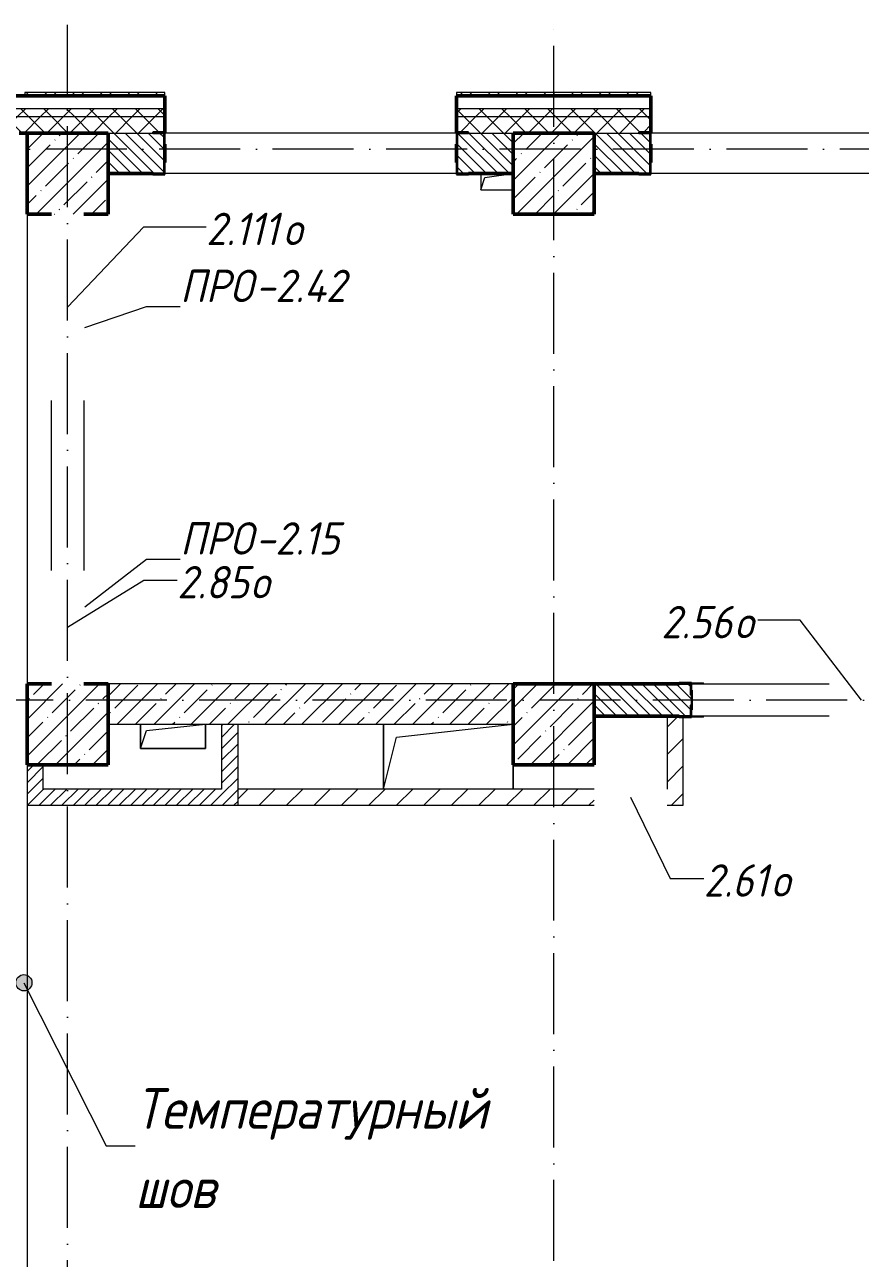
# Model space of a CAD drawing. Header units: millimetres. Extents: x -401725 to 250493, y 305116 to 802890.
# Drawn here: x 22676 to 27833, y 313077 to 320693 of the extents above; entities that cross this region are included whole.
import ezdxf

# ---------------------------------------------------------------- set-up
doc = ezdxf.new("R2010")
doc.units = ezdxf.units.MM
doc.linetypes.add('50_200_ШТРИХ_1Т_ш5_п1_п1_', pattern=[700, 500, -100, 0, -100])
for name, color, linetype, lineweight in [('A-FLOR-____-OTLN', 7, 'Continuous', 9), ('A-GENM-____-IDEN', 7, 'Continuous', 9), ('A-GENM-____-MCUT', 7, 'Continuous', 25), ('A-GENM-____-OTLN', 7, 'Continuous', 9), ('A-GENM-____-OTLN-1', 7, 'Continuous', 25), ('A-GLAZ-____-IDEN', 7, 'Continuous', 9), ('A-WALL-____-MCUT-1', 7, 'Continuous', 9), ('A-WALL-____-MCUT-2', 7, 'Continuous', 50), ('A-WALL-____-MCUT-3', 7, 'Continuous', 9), ('A-WALL-____-OTLN', 7, 'Continuous', 9), ('A-WALL-____-PATT-1', 7, 'Continuous', 9), ('A-WALL-FNSH-MCUT-1', 7, 'Continuous', 9), ('G-____-____-TEXT', 7, 'Continuous', 9), ('I-WALL-____-OTLN', 7, 'Continuous', 9), ('S-COLS-____-MCUT', 7, 'Continuous', 50), ('S-COLS-____-OTLN', 7, 'Continuous', 9), ('S-GRID-____-OTLN-1', 7, '50_200_ШТРИХ_1Т_ш5_п1_п1_', 9)]:
    doc.layers.add(name, color=color, linetype=linetype, lineweight=lineweight)
doc.styles.add('ISOCPEUR_I', font='isocpeui.ttf', dxfattribs={"width": 0.9, "height": 2.5})
doc.styles.add('ISOCPEUR_I_9', font='isocpeui.ttf', dxfattribs={"width": 0.9, "height": 250})
pattern_1 = [(45, (-15659.08, 310542.9), (-70.71068, 70.71068), []), (135, (-15659.08, 310542.9), (-70.71068, -70.71068), [])]
pattern_2 = [(45, (-15659.08, 310542.9), (-114.04925, 114.04925), []), (45, (-15545.03, 310542.9), (-114.04925, 114.04925), [201.612, -40.322, 3.353, -36.97])]
pattern_3 = [(135, (-15659.08, 310542.9), (-35.35534, -35.35534), [])]
pattern_4 = [(45, (-15659.08, 310542.9), (-35.35534, 35.35534), [])]
pattern_5 = [(45, (-15659.08, 310542.9), (-84.8528, 84.8528), [])]

# ---------------------------------------------------------------- blocks, each defined once
blk = doc.blocks.new('BSC_Колонна _Прямоугольная - 500х500-V88-АР1_План отверстий 2 этажа в осях 1-64_А-ГГ')
at = {"layer": 'S-COLS-____-OTLN'}
h = blk.add_hatch(dxfattribs=at)
h.set_pattern_fill('FP_117', color=256, style=0, pattern_type=2)
h.set_pattern_definition([(45, (-38600, -5831.04), (-114.04925, 114.04925), []), (45, (-38485.95, -5831.04), (-114.04925, 114.04925), [201.613, -40.323, 3.353, -36.97])])
h.paths.add_polyline_path([(-250, -250), (250, -250), (250, 250), (-250, 250)], flags=0)
at = {"layer": 'S-COLS-____-MCUT'}
for p, q in [((-100, 250), (-250, 250)), ((-250, 250), (-250, -250)), ((250, 250), (100, 250)), ((250, -250), (250, 250)), ((-250, -250), (250, -250))]:
    blk.add_line(p, q, dxfattribs=at)
blk = doc.blocks.new('BSC_Колонна _Прямоугольная - 500х500-V132-АР1_План отверстий 2 этажа в осях 1-64_А-ГГ')
at = {"layer": 'S-COLS-____-OTLN'}
h = blk.add_hatch(dxfattribs=at)
h.set_pattern_fill('FP_162', color=256, style=0, pattern_type=2)
h.set_pattern_definition([(45, (-41600, -5831.04), (-114.04925, 114.04925), []), (45, (-41485.95, -5831.04), (-114.04925, 114.04925), [201.613, -40.323, 3.353, -36.97])])
h.paths.add_polyline_path([(-250, -250), (250, -250), (250, 250), (-250, 250)], flags=0)
at = {"layer": 'S-COLS-____-MCUT'}
for p, q in [((250, 250), (-250, 250)), ((-250, 250), (-250, -250)), ((250, -250), (250, 250)), ((-250, -250), (250, -250))]:
    blk.add_line(p, q, dxfattribs=at)
blk = doc.blocks.new('Фахверк_СКБ_Уголок - 250_2700-27497298-АР1_План отверстий 2 этажа в осях 1-64_А-ГГ')
at = {"layer": 'A-GENM-____-MCUT'}
for p, q in [((200, 181), (125, 181)), ((125, 181), (125, 106)), ((131, 106), (131, 175)), ((131, 175), (200, 175)), ((200, 175), (200, 181)), ((125, 106), (131, 106)), ((131, -6), (125, -6)), ((125, -6), (125, -81)), ((131, -75), (131, -6)), ((200, -75), (131, -75)), ((200, -81), (200, -75)), ((125, -81), (200, -81))]:
    blk.add_line(p, q, dxfattribs=at)
blk = doc.blocks.new('154_Стойка_СКБ_Уголок - СМ-2480_200-28346303-АР1_План отверстий 2 этажа в осях 1-64_А-ГГ')
at = {"layer": 'A-GENM-____-MCUT'}
for p, q in [((125, 156), (125, 81)), ((200, 156), (125, 156)), ((200, 150), (200, 156)), ((125, 81), (131, 81)), ((131, 81), (131, 150)), ((131, 150), (200, 150)), ((131, 19), (125, 19)), ((125, 19), (125, -56)), ((131, -50), (131, 19)), ((125, -56), (200, -56)), ((200, -50), (131, -50)), ((200, -56), (200, -50))]:
    blk.add_line(p, q, dxfattribs=at)
blk = doc.blocks.new('Стойка_Влож_Полоса боковая - Полоса-28213942-АР1_План отверстий 2 этажа в осях 1-64_А-ГГ')
at = {"layer": 'A-GENM-____-OTLN'}
for p, q in [((-5, 60), (0, 60)), ((-5, -60), (-5, 60)), ((0, 31), (0, -31)), ((0, -60), (-5, -60))]:
    blk.add_line(p, q, dxfattribs=at)
blk = doc.blocks.new('Стойка_Влож_Уголок_Опорный - Уголок-28213941-АР1_План отверстий 2 этажа в осях 1-64_А-ГГ')
at = {"layer": 'A-GENM-____-OTLN'}
for p, q in [((-212, -6), (-212, 0)), ((0, 0), (0, -6)), ((-212, -75), (-212, -6)), ((-212, -6), (-206, -6)), ((-212, -75), (-206, -75)), ((-6, -6), (0, -6)), ((-6, -75), (0, -75)), ((0, -6), (0, -75))]:
    blk.add_line(p, q, dxfattribs=at)
blk = doc.blocks.new('AR_Отверстие прямоугольное _в плите_ - AR_Отверстие прямоугольное _в плите_-30459225-АР1_План отверстий 2 этажа в осях 1-64_А-ГГ')
at = {"layer": 'A-GENM-____-OTLN'}
for p, q in [((-200, 75), (-200, -75)), ((-200, -75), (-162.5, 37.5)), ((-162.5, 37.5), (200, 75)), ((200, -75), (200, 75)), ((-200, -75), (200, -75))]:
    blk.add_line(p, q, dxfattribs=at)
blk = doc.blocks.new('AR_Отверстие прямоугольное _в плите_ - AR_Отверстие прямоугольное _в плите_-V165-АР1_План отверстий 2 этажа в осях 1-64_А-ГГ')
at = {"layer": 'A-GENM-____-OTLN'}
for p, q in [((-100, 50), (-100, -50)), ((-100, -50), (-75, 25)), ((-75, 25), (100, 50)), ((-100, -50), (100, -50))]:
    blk.add_line(p, q, dxfattribs=at)
blk = doc.blocks.new('AR_Отверстие прямоугольное _в плите_ - AR_Отверстие прямоугольное _в плите_-30552658-АР1_План отверстий 2 этажа в осях 1-64_А-ГГ')
at = {"layer": 'A-GENM-____-OTLN'}
for p, q in [((-400, 200), (-400, -200)), ((-320, 120), (400, 200)), ((-400, -200), (-320, 120)), ((400, -200), (400, -50))]:
    blk.add_line(p, q, dxfattribs=at)

msp = doc.modelspace()

# ---------------------------------------------------------------- hatches: boundary and pattern name
at = {"layer": 'A-WALL-____-PATT-1'}
h = msp.add_hatch(dxfattribs=at)
h.set_pattern_fill('FP_3', color=256, style=0, pattern_type=2)
h.set_pattern_definition([(45, (-15659.08, 310542.9), (-85.53659, 85.53659), []), (45, (-15602.06, 310542.9), (-85.53659, 85.53659), [])])
h.paths.add_polyline_path([(56205.9187, 320253.9433), (56205.9187, 320273.9433), (52340.9187, 320273.9433), (52340.9187, 320253.9433), (55025.8006, 320253.9433)], flags=0)
h.paths.add_polyline_path([(50540.9187, 320253.9433), (50540.9187, 320273.9433), (49340.9187, 320273.9433), (49340.9187, 320253.9433), (49723.4078, 320253.9433)], flags=0)
h.paths.add_polyline_path([(47540.9187, 320253.9433), (47540.9187, 320273.9433), (46340.9187, 320273.9433), (46340.9187, 320253.9433), (47072.2113, 320253.9433)], flags=0)
h.paths.add_polyline_path([(43537.2827, 320253.9433), (44540.9187, 320253.9433), (44540.9187, 320273.9433), (43340.9187, 320273.9433), (43340.9187, 320253.9433)], flags=0)
h.paths.add_polyline_path([(40886.0863, 320253.9433), (41540.9187, 320253.9433), (41540.9187, 320273.9433), (40340.9187, 320273.9433), (40340.9187, 320253.9433)], flags=0)
h.paths.add_polyline_path([(38540.9187, 320253.9433), (38540.9187, 320273.9433), (37340.9187, 320273.9433), (37340.9187, 320253.9433), (37351.1577, 320253.9433)], flags=0)
h.paths.add_polyline_path([(35540.9187, 320253.9433), (35540.9187, 320273.9433), (34340.9187, 320273.9433), (34340.9187, 320253.9433), (34699.9613, 320253.9433)], flags=0)
h.paths.add_polyline_path([(29540.9187, 320253.9433), (29540.9187, 320273.9433), (28340.9187, 320273.9433), (28340.9187, 320253.9433), (28513.8363, 320253.9433)], flags=0)
h.paths.add_polyline_path([(31340.9187, 320253.9433), (32540.9187, 320253.9433), (32540.9187, 320273.9433), (31340.9187, 320273.9433)], flags=0)
h.paths.add_polyline_path([(25340.9187, 320253.9433), (26540.9187, 320253.9433), (26540.9187, 320273.9433), (25340.9187, 320273.9433)], flags=0)
h.paths.add_polyline_path([(22675.9187, 320253.9433), (23540.9187, 320253.9433), (23540.9187, 320273.9433), (22675.9187, 320273.9433)], flags=0)
h = msp.add_hatch(dxfattribs=at)
h.set_pattern_fill('FP_1', color=256, style=0, pattern_type=2)
h.set_pattern_definition(pattern_1)
h.paths.add_polyline_path([(58690.9187, 320123.9433), (58690.9187, 320173.9433), (52340.9187, 320173.9433), (52340.9187, 320123.9433), (58560.7292, 320123.9433)], flags=0)
h.paths.add_polyline_path([(49723.4078, 320123.9433), (50540.9187, 320123.9433), (50540.9187, 320173.9433), (49340.9187, 320173.9433), (49340.9187, 320123.9433)], flags=0)
h.paths.add_polyline_path([(47540.9187, 320123.9433), (47540.9187, 320173.9433), (46340.9187, 320173.9433), (46340.9187, 320123.9433), (47072.2113, 320123.9433)], flags=0)
h.paths.add_polyline_path([(44540.9187, 320123.9433), (44540.9187, 320173.9433), (43340.9187, 320173.9433), (43340.9187, 320123.9433), (44421.0149, 320123.9433)], flags=0)
h.paths.add_polyline_path([(41540.9187, 320123.9433), (41540.9187, 320173.9433), (40340.9187, 320173.9433), (40340.9187, 320123.9433), (40886.0863, 320123.9433)], flags=0)
h.paths.add_polyline_path([(37340.9187, 320123.9433), (38540.9187, 320123.9433), (38540.9187, 320173.9433), (37340.9187, 320173.9433)], flags=0)
h.paths.add_polyline_path([(34340.9187, 320123.9433), (35540.9187, 320123.9433), (35540.9187, 320173.9433), (34340.9187, 320173.9433)], flags=0)
h.paths.add_polyline_path([(32048.7649, 320123.9433), (32540.9187, 320123.9433), (32540.9187, 320173.9433), (31340.9187, 320173.9433), (31340.9187, 320123.9433)], flags=0)
h.paths.add_polyline_path([(29540.9187, 320123.9433), (29540.9187, 320173.9433), (28340.9187, 320173.9433), (28340.9187, 320123.9433), (28513.8363, 320123.9433)], flags=0)
h.paths.add_polyline_path([(26540.9187, 320123.9433), (26540.9187, 320173.9433), (25340.9187, 320173.9433), (25340.9187, 320123.9433), (25862.6399, 320123.9433)], flags=0)
h.paths.add_polyline_path([(22140.9187, 320123.9433), (23540.9187, 320123.9433), (23540.9187, 320173.9433), (22140.9187, 320173.9433)], flags=0)
h.paths.add_polyline_path([(20340.9187, 320123.9433), (20340.9187, 320173.9433), (19140.9187, 320173.9433), (19140.9187, 320123.9433), (19676.5149, 320123.9433)], flags=0)
h.paths.add_polyline_path([(11340.9187, 320123.9433), (11340.9187, 320173.9433), (8170.9187, 320173.9433), (8170.9187, 320123.9433), (9071.7291, 320123.9433)], flags=0)
h = msp.add_hatch(dxfattribs=at)
h.set_pattern_fill('FP_1', color=256, style=0, pattern_type=2)
h.set_pattern_definition(pattern_1)
h.paths.add_polyline_path([(58690.9187, 320023.9433), (58690.9187, 320123.9433), (52340.9187, 320123.9433), (52340.9187, 320029.9433), (52415.9187, 320029.9433), (52415.9187, 320023.9433), (58560.7292, 320023.9433)], flags=0)
h.paths.add_polyline_path([(49723.4078, 320023.9433), (50465.9187, 320023.9433), (50465.9187, 320029.9433), (50540.9187, 320029.9433), (50540.9187, 320123.9433), (49340.9187, 320123.9433), (49340.9187, 320029.9433), (49415.9187, 320029.9433), (49415.9187, 320023.9433)], flags=0)
h.paths.add_polyline_path([(47465.9187, 320023.9433), (47465.9187, 320029.9433), (47540.9187, 320029.9433), (47540.9187, 320123.9433), (46340.9187, 320123.9433), (46340.9187, 320029.9433), (46415.9187, 320029.9433), (46415.9187, 320023.9433), (47190.9187, 320023.9433)], flags=0)
h.paths.add_polyline_path([(43690.9187, 320023.9433), (44465.9187, 320023.9433), (44465.9187, 320029.9433), (44540.9187, 320029.9433), (44540.9187, 320123.9433), (43340.9187, 320123.9433), (43340.9187, 320029.9433), (43415.9187, 320029.9433), (43415.9187, 320023.9433), (43537.2827, 320023.9433)], flags=0)
h.paths.add_polyline_path([(40886.0863, 320023.9433), (41465.9187, 320023.9433), (41465.9187, 320029.9433), (41540.9187, 320029.9433), (41540.9187, 320123.9433), (40340.9187, 320123.9433), (40340.9187, 320029.9433), (40415.9187, 320029.9433), (40415.9187, 320023.9433)], flags=0)
h.paths.add_polyline_path([(38190.9187, 320023.9433), (38465.9187, 320023.9433), (38465.9187, 320029.9433), (38540.9187, 320029.9433), (38540.9187, 320123.9433), (37340.9187, 320123.9433), (37340.9187, 320029.9433), (37415.9187, 320029.9433), (37415.9187, 320023.9433), (37690.9187, 320023.9433)], flags=0)
h.paths.add_polyline_path([(35190.9187, 320023.9433), (35465.9187, 320023.9433), (35465.9187, 320029.9433), (35540.9187, 320029.9433), (35540.9187, 320123.9433), (34340.9187, 320123.9433), (34340.9187, 320029.9433), (34415.9187, 320029.9433), (34415.9187, 320023.9433), (34699.9613, 320023.9433)], flags=0)
h.paths.add_polyline_path([(32465.9187, 320023.9433), (32465.9187, 320029.9433), (32540.9187, 320029.9433), (32540.9187, 320123.9433), (31340.9187, 320123.9433), (31340.9187, 320029.9433), (31415.9187, 320029.9433), (31415.9187, 320023.9433), (32048.7649, 320023.9433)], flags=0)
h.paths.add_polyline_path([(29465.9187, 320023.9433), (29465.9187, 320029.9433), (29540.9187, 320029.9433), (29540.9187, 320123.9433), (28340.9187, 320123.9433), (28340.9187, 320029.9433), (28415.9187, 320029.9433), (28415.9187, 320023.9433), (29190.9187, 320023.9433)], flags=0)
h.paths.add_polyline_path([(25415.9187, 320023.9433), (26465.9187, 320023.9433), (26465.9187, 320029.9433), (26540.9187, 320029.9433), (26540.9187, 320123.9433), (25340.9187, 320123.9433), (25340.9187, 320029.9433), (25415.9187, 320029.9433)], flags=0)
h.paths.add_polyline_path([(23190.9187, 320023.9433), (23465.9187, 320023.9433), (23465.9187, 320029.9433), (23540.9187, 320029.9433), (23540.9187, 320123.9433), (22140.9187, 320123.9433), (22140.9187, 320023.9433), (22640.9187, 320023.9433)], flags=0)
h.paths.add_polyline_path([(19676.5149, 320023.9433), (20265.9187, 320023.9433), (20265.9187, 320029.9433), (20340.9187, 320029.9433), (20340.9187, 320123.9433), (19140.9187, 320123.9433), (19140.9187, 320023.9433), (19640.9187, 320023.9433)], flags=0)
h.paths.add_polyline_path([(11265.9187, 320023.9433), (11265.9187, 320029.9433), (11340.9187, 320029.9433), (11340.9187, 320123.9433), (8170.9187, 320123.9433), (8170.9187, 320023.9433), (10640.9187, 320023.9433)], flags=0)
h = msp.add_hatch(dxfattribs=at)
h.set_pattern_fill('FP_6', color=256, style=0, pattern_type=2)
h.set_pattern_definition(pattern_3)
h.paths.add_polyline_path([(25690.9187, 319773.9433), (25690.9187, 320023.9433), (25346.9187, 320023.9433), (25346.9187, 319954.9433), (25340.9187, 319954.9433), (25340.9187, 319842.9433), (25346.9187, 319842.9433), (25346.9187, 319773.9433), (25415.9187, 319773.9433)], flags=0)
h.paths.add_polyline_path([(23465.9187, 319773.9433), (23534.9187, 319773.9433), (23534.9187, 319842.9433), (23540.9187, 319842.9433), (23540.9187, 319954.9433), (23534.9187, 319954.9433), (23534.9187, 320023.9433), (23190.9187, 320023.9433), (23190.9187, 319773.9433), (23211.4434, 319773.9433)], flags=0)
h = msp.add_hatch(dxfattribs=at)
h.set_pattern_fill('FP_6', color=256, style=0, pattern_type=2)
h.set_pattern_definition(pattern_3)
h.paths.add_polyline_path([(28346.9187, 319773.9433), (28690.9187, 319773.9433), (28690.9187, 320023.9433), (28346.9187, 320023.9433), (28346.9187, 319954.9433), (28340.9187, 319954.9433), (28340.9187, 319842.9433), (28346.9187, 319842.9433), (28346.9187, 319778.229)], flags=0)
h.paths.add_polyline_path([(26465.9187, 319773.9433), (26534.9187, 319773.9433), (26534.9187, 319842.9433), (26540.9187, 319842.9433), (26540.9187, 319954.9433), (26534.9187, 319954.9433), (26534.9187, 320023.9433), (26190.9187, 320023.9433), (26190.9187, 319773.9433)], flags=0)
h = msp.add_hatch(dxfattribs=at)
h.set_pattern_fill('FP_25', color=256, style=0, pattern_type=2)
h.set_pattern_definition(pattern_2)
h.paths.add_polyline_path([(25690.9187, 316373.9433), (25690.9187, 316623.9433), (23190.9187, 316623.9433), (23190.9187, 316373.9433), (23211.4434, 316373.9433)], flags=0)
h = msp.add_hatch(dxfattribs=at)
h.set_pattern_fill('FP_6', color=256, style=0, pattern_type=2)
h.set_pattern_definition(pattern_3)
h.paths.add_polyline_path([(28565.9187, 316423.9433), (28690.9187, 316423.9433), (28690.9187, 316623.9433), (28496.9187, 316623.9433), (28496.9187, 316554.9433), (28490.9187, 316554.9433), (28490.9187, 316492.9433), (28496.9187, 316492.9433), (28496.9187, 316423.9433), (28513.8363, 316423.9433)], flags=0)
h.paths.add_polyline_path([(26746.372, 316423.9433), (26784.9187, 316423.9433), (26784.9187, 316492.9433), (26790.9187, 316492.9433), (26790.9187, 316554.9433), (26784.9187, 316554.9433), (26784.9187, 316623.9433), (26190.9187, 316623.9433), (26190.9187, 316423.9433), (26715.9187, 316423.9433)], flags=0)
h = msp.add_hatch(dxfattribs=at)
h.set_pattern_fill('FP_4', color=256, style=0, pattern_type=2)
h.set_pattern_definition(pattern_5)
h.paths.add_polyline_path([(26640.9187, 315873.9433), (26740.9187, 315873.9433), (26740.9187, 316417.9433), (26715.9187, 316417.9433), (26715.9187, 316423.9433), (26640.9187, 316423.9433), (26640.9187, 315973.9433)], flags=0)
h = msp.add_hatch(dxfattribs=at)
h.set_pattern_fill('FP_5', color=256, style=0, pattern_type=2)
h.set_pattern_definition(pattern_4)
h.paths.add_polyline_path([(23990.9187, 315873.9433), (23990.9187, 316373.9433), (23890.9187, 316373.9433), (23890.9187, 315873.9433)], flags=0)
h = msp.add_hatch(dxfattribs=at)
h.set_pattern_fill('FP_5', color=256, style=0, pattern_type=2)
h.set_pattern_definition(pattern_4)
h.paths.add_polyline_path([(22790.9187, 315873.9433), (22790.9187, 316123.9433), (22690.9187, 316123.9433), (22690.9187, 315873.9433)], flags=0)
h = msp.add_hatch(dxfattribs=at)
h.set_pattern_fill('FP_5', color=256, style=0, pattern_type=2)
h.set_pattern_definition(pattern_4)
h.paths.add_polyline_path([(23890.9187, 315873.9433), (23890.9187, 315973.9433), (22790.9187, 315973.9433), (22790.9187, 315873.9433), (23211.4434, 315873.9433)], flags=0)
h = msp.add_hatch(dxfattribs=at)
h.set_pattern_fill('FP_4', color=256, style=0, pattern_type=2)
h.set_pattern_definition(pattern_5)
h.paths.add_polyline_path([(23990.9187, 315873.9433), (26190.9187, 315873.9433), (26190.9187, 315973.9433), (23990.9187, 315973.9433)], flags=0)
at = {"layer": 'G-____-____-TEXT'}
h = msp.add_hatch(color=256, dxfattribs=at)
edge = h.paths.add_edge_path(flags=0)
edge.add_arc((22670.9132, 314778.3076), 50, 0, 360)
at = {"layer": 'S-COLS-____-OTLN'}
h = msp.add_hatch(dxfattribs=at)
h.set_pattern_fill('FP_25', color=256, style=0, pattern_type=2)
h.set_pattern_definition(pattern_2)
h.paths.add_polyline_path([(22690.9187, 319523.9433), (23190.9187, 319523.9433), (23190.9187, 320023.9433), (22690.9187, 320023.9433), (22690.9187, 319878.7498)], flags=0)
h = msp.add_hatch(dxfattribs=at)
h.set_pattern_fill('FP_25', color=256, style=0, pattern_type=2)
h.set_pattern_definition(pattern_2)
h.paths.add_polyline_path([(25690.9187, 319523.9433), (26190.9187, 319523.9433), (26190.9187, 320023.9433), (25690.9187, 320023.9433), (25690.9187, 319878.7498)], flags=0)

# ---------------------------------------------------------------- linework, layer by layer
at = {"layer": 'A-FLOR-____-OTLN'}
for p, q in [((22690.9187, 319523.9433), (22690.9187, 316623.9433)), ((23390.9187, 316223.9433), (23390.9187, 316373.9433)), ((23790.9187, 316373.9433), (23790.9187, 316223.9433)), ((24890.9187, 315973.9433), (24890.9187, 316373.9433)), ((23790.9187, 316223.9433), (23390.9187, 316223.9433)), ((25690.9187, 316123.9433), (25690.9187, 315973.9433)), ((22690.9187, 315873.9433), (22690.9187, 309123.9433))]:
    msp.add_line(p, q, dxfattribs=at)
at = {"layer": 'A-GENM-____-IDEN'}
for p, q in [((23046.9187, 318823.9433), (23427.9686, 318953.4975)), ((23427.9686, 318953.4975), (23635.7405, 318953.4975)), ((23046.9187, 317098.9433), (23427.9686, 317394.42)), ((23427.9686, 317394.42), (23635.7405, 317394.42))]:
    msp.add_line(p, q, dxfattribs=at)
at = {"layer": 'A-GLAZ-____-IDEN'}
for p, q in [((22940.9187, 318948.9433), (23411.4119, 319444.7034)), ((23411.4119, 319444.7034), (23796.5508, 319444.7034)), ((22940.9187, 316973.9433), (23411.4119, 317263.7162)), ((23411.4119, 317263.7162), (23617.7405, 317263.7162)), ((27461.4029, 317017.327), (27200.328, 317017.327)), ((27840.9187, 316523.9433), (27461.4029, 317017.327)), ((26415.9187, 315923.9433), (26659.9788, 315422.1895)), ((26659.9788, 315422.1895), (26866.9335, 315422.1895))]:
    msp.add_line(p, q, dxfattribs=at)
at = {"layer": 'A-WALL-____-MCUT-1'}
for p, q in [((25690.9187, 316623.9433), (23190.9187, 316623.9433)), ((23190.9187, 316373.9433), (25690.9187, 316373.9433))]:
    msp.add_line(p, q, dxfattribs=at)
at = {"layer": 'A-WALL-____-MCUT-2'}
for p, q in [((23540.9187, 320253.9433), (22140.9187, 320253.9433)), ((23540.9187, 320029.9433), (23540.9187, 320253.9433)), ((26540.9187, 320253.9433), (25340.9187, 320253.9433)), ((25340.9187, 320253.9433), (25340.9187, 320029.9433)), ((26540.9187, 320029.9433), (26540.9187, 320253.9433)), ((22640.9187, 320023.9433), (23190.9187, 320023.9433)), ((23190.9187, 320023.9433), (23190.9187, 319773.9433)), ((25690.9187, 320023.9433), (26190.9187, 320023.9433)), ((25690.9187, 319773.9433), (25690.9187, 320023.9433)), ((26190.9187, 320023.9433), (26190.9187, 319773.9433)), ((23540.9187, 319842.9433), (23540.9187, 319954.9433)), ((25340.9187, 319954.9433), (25340.9187, 319842.9433)), ((26540.9187, 319842.9433), (26540.9187, 319954.9433)), ((23190.9187, 319773.9433), (23465.9187, 319773.9433)), ((25415.9187, 319773.9433), (25690.9187, 319773.9433)), ((26190.9187, 319773.9433), (26465.9187, 319773.9433)), ((26715.9187, 316623.9433), (26190.9187, 316623.9433)), ((26190.9187, 316423.9433), (26715.9187, 316423.9433))]:
    msp.add_line(p, q, dxfattribs=at)
at = {"layer": 'A-WALL-____-MCUT-3'}
for p, q in [((23540.9187, 320173.9433), (22140.9187, 320173.9433)), ((26540.9187, 320173.9433), (25340.9187, 320173.9433)), ((23540.9187, 320123.9433), (22140.9187, 320123.9433)), ((26540.9187, 320123.9433), (25340.9187, 320123.9433)), ((23190.9187, 320023.9433), (23465.9187, 320023.9433)), ((25415.9187, 320023.9433), (25690.9187, 320023.9433)), ((26190.9187, 320023.9433), (26465.9187, 320023.9433))]:
    msp.add_line(p, q, dxfattribs=at)
at = {"layer": 'A-WALL-____-OTLN'}
for p, q in [((25340.9187, 320023.9433), (23540.9187, 320023.9433)), ((28340.9187, 320023.9433), (26540.9187, 320023.9433)), ((25340.9187, 319773.9433), (23540.9187, 319773.9433)), ((28340.9187, 319773.9433), (26540.9187, 319773.9433))]:
    msp.add_line(p, q, dxfattribs=at)
at = {"layer": 'A-WALL-FNSH-MCUT-1'}
for p, q in [((23540.9187, 320273.9433), (22675.9187, 320273.9433)), ((22675.9187, 320273.9433), (22675.9187, 320253.9433)), ((23540.9187, 320253.9433), (23540.9187, 320273.9433)), ((26540.9187, 320273.9433), (25340.9187, 320273.9433)), ((25340.9187, 320273.9433), (25340.9187, 320253.9433)), ((25340.9187, 320253.9433), (25340.9187, 320253.9433)), ((26540.9187, 320253.9433), (26540.9187, 320273.9433)), ((26640.9187, 316423.9433), (26640.9187, 315973.9433)), ((26740.9187, 315873.9433), (26740.9187, 316417.9433)), ((23890.9187, 316373.9433), (23890.9187, 315973.9433)), ((23990.9187, 316373.9433), (23990.9187, 315873.9433)), ((22690.9187, 316123.9433), (22690.9187, 315873.9433)), ((22790.9187, 315973.9433), (22790.9187, 316123.9433)), ((23890.9187, 315973.9433), (22790.9187, 315973.9433)), ((26190.9187, 315973.9433), (23990.9187, 315973.9433)), ((22690.9187, 315873.9433), (26190.9187, 315873.9433)), ((26640.9187, 315873.9433), (26740.9187, 315873.9433))]:
    msp.add_line(p, q, dxfattribs=at)
at = {"layer": 'G-____-____-TEXT'}
for p, q in [((22670.9132, 314778.3076), (23177.9697, 313770.9241)), ((23177.9697, 313770.9241), (23357.6577, 313770.9241))]:
    msp.add_line(p, q, dxfattribs=at)
msp.add_circle((22670.9132, 314778.3076), 50, dxfattribs=at)
at = {"layer": 'I-WALL-____-OTLN'}
for p, q in [((22840.9187, 317323.9433), (22840.9187, 318373.9433)), ((23040.9187, 318373.9433), (23040.9187, 317323.9433)), ((26790.9187, 316623.9433), (27640.9187, 316623.9433)), ((27640.9187, 316423.9433), (26790.9187, 316423.9433))]:
    msp.add_line(p, q, dxfattribs=at)
at = {"layer": 'S-COLS-____-MCUT'}
for p, q in [((23190.9187, 320023.9433), (22690.9187, 320023.9433)), ((22690.9187, 320023.9433), (22690.9187, 319523.9433)), ((23190.9187, 319523.9433), (23190.9187, 320023.9433)), ((26190.9187, 320023.9433), (25690.9187, 320023.9433)), ((25690.9187, 320023.9433), (25690.9187, 319523.9433)), ((26190.9187, 319523.9433), (26190.9187, 320023.9433)), ((22690.9187, 319523.9433), (22840.9187, 319523.9433)), ((23040.9187, 319523.9433), (23190.9187, 319523.9433)), ((25690.9187, 319523.9433), (26190.9187, 319523.9433))]:
    msp.add_line(p, q, dxfattribs=at)
at = {"layer": 'S-GRID-____-OTLN-1'}
for p, q in [((22940.9187, 306264.2966), (22940.9187, 320693.4406)), ((25940.9187, 306060.2949), (25940.9187, 320693.4406)), ((88415.3253, 319923.9433), (-20104.6453, 319923.9433)), ((74659.706, 316523.9433), (-20327.8515, 316523.9433))]:
    msp.add_line(p, q, dxfattribs=at)

# ---------------------------------------------------------------- block references
at = {"layer": 'A-GENM-____-OTLN'}
for name, p in [('AR_Отверстие прямоугольное _в плите_ - AR_Отверстие прямоугольное _в плите_-V165-АР1_План отверстий 2 этажа в осях 1-64_А-ГГ', (25590.9187, 319723.9433)), ('AR_Отверстие прямоугольное _в плите_ - AR_Отверстие прямоугольное _в плите_-30459225-АР1_План отверстий 2 этажа в осях 1-64_А-ГГ', (23590.9187, 316298.9433)), ('AR_Отверстие прямоугольное _в плите_ - AR_Отверстие прямоугольное _в плите_-30552658-АР1_План отверстий 2 этажа в осях 1-64_А-ГГ', (25290.9187, 316173.9433))]:
    msp.add_blockref(name, p, dxfattribs=at)
for name, p, rotation in [('Стойка_Влож_Уголок_Опорный - Уголок-28213941-АР1_План отверстий 2 этажа в осях 1-64_А-ГГ', (26790.9187, 316629.9433), 89.99999999999955), ('Стойка_Влож_Полоса боковая - Полоса-28213942-АР1_План отверстий 2 этажа в осях 1-64_А-ГГ', (26790.9187, 316523.9433), 180)]:
    msp.add_blockref(name, p, dxfattribs=dict(at, rotation=rotation))
at = {"layer": 'A-GENM-____-OTLN-1', "rotation": 180}
for name, p in [('Фахверк_СКБ_Уголок - 250_2700-27497298-АР1_План отверстий 2 этажа в осях 1-64_А-ГГ', (23665.9187, 319948.9433)), ('Фахверк_СКБ_Уголок - 250_2700-27497298-АР1_План отверстий 2 этажа в осях 1-64_А-ГГ', (26665.9187, 319948.9433)), ('154_Стойка_СКБ_Уголок - СМ-2480_200-28346303-АР1_План отверстий 2 этажа в осях 1-64_А-ГГ', (26915.9187, 316573.9433))]:
    msp.add_blockref(name, p, dxfattribs=at)
at = {"layer": 'A-GENM-____-OTLN-1'}
msp.add_blockref('Фахверк_СКБ_Уголок - 250_2700-27497298-АР1_План отверстий 2 этажа в осях 1-64_А-ГГ', (25215.9187, 319848.9433), dxfattribs=at)
at = {"layer": 'S-COLS-____-OTLN'}
for name, p in [('BSC_Колонна _Прямоугольная - 500х500-V88-АР1_План отверстий 2 этажа в осях 1-64_А-ГГ', (22940.9187, 316373.9433)), ('BSC_Колонна _Прямоугольная - 500х500-V132-АР1_План отверстий 2 этажа в осях 1-64_А-ГГ', (25940.9187, 316373.9433))]:
    msp.add_blockref(name, p, dxfattribs=at)

# ---------------------------------------------------------------- texts
at = {"layer": 'A-GENM-____-IDEN', "char_height": 200, "attachment_point": 1, "style": 'ISOCPEUR_I_9'}
for s, insert, width in [('ПРО', (23635.7405, 319180.6137), 562.784625), ('-2.42', (24100.0843, 319180.6137), 735.949125), ('ПРО', (23635.7405, 317621.5362), 562.784625), ('-2.15', (24100.0843, 317621.5362), 663.79725)]:
    msp.add_mtext(s, dxfattribs=dict(at, insert=insert, width=width))
at = {"layer": 'A-GLAZ-____-IDEN', "char_height": 200, "attachment_point": 1, "style": 'ISOCPEUR_I_9'}
for s, insert, width in [('2.111', (23796.5508, 319532.3179), 577.215), ('\\fISOCPEUR|b0|i1|c204|p34|;\\W.9;о', (24272.8008, 319532.3179), 158.734125), ('2.85', (23617.7405, 317351.3308), 548.35425), ('\\fISOCPEUR|b0|i1|c204|p34|;\\W.9;о', (24070.178, 317351.3308), 158.734125), ('2.56', (26604.8734, 317104.9416), 548.35425), ('\\fISOCPEUR|b0|i1|c204|p34|;\\W.9;о', (27057.3109, 317104.9416), 158.734125), ('2.61', (26866.9335, 315509.804), 505.063125), ('\\fISOCPEUR|b0|i1|c204|p34|;\\W.9;о', (27283.6522, 315509.804), 158.734125)]:
    msp.add_mtext(s, dxfattribs=dict(at, insert=insert, width=width))
at = {"layer": 'G-____-____-TEXT', "char_height": 250, "attachment_point": 1, "style": 'ISOCPEUR_I'}
for s, insert, width in [('Температурный', (23357.6577, 314126.7783), 2763.416813), ('шов', (23357.6577, 313637.2991), 656.582063)]:
    msp.add_mtext(s, dxfattribs=dict(at, insert=insert, width=width))

doc.saveas('drawing.dxf')
